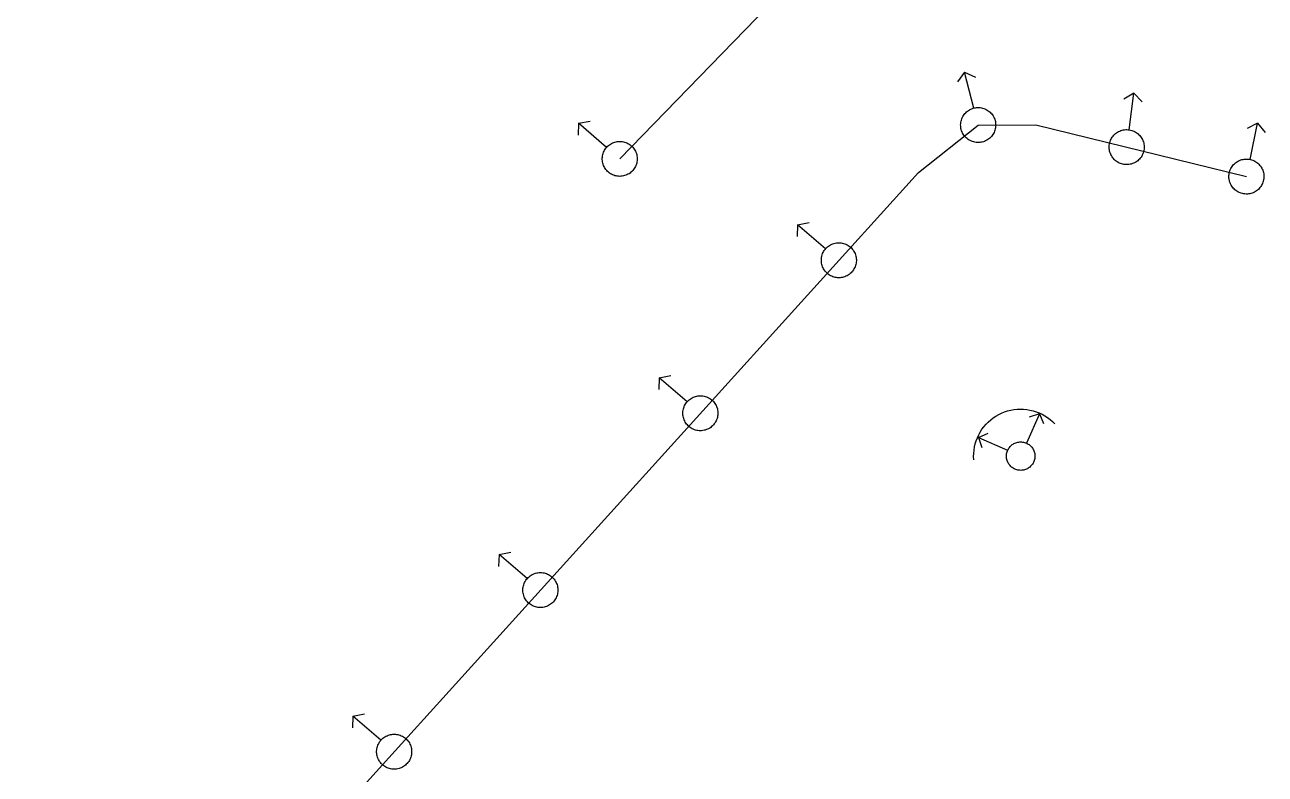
# Model space of a CAD drawing. Header units: inches. Extents: x 21905 to 29562, y 37649 to 43473.
# Drawn here: x 25549.5 to 25770.3, y 42447.9 to 42581.4 of the extents above; entities that cross this region are included whole.
import ezdxf

# ---------------------------------------------------------------- set-up
doc = ezdxf.new("R2010")
doc.units = ezdxf.units.IN
doc.header["$MEASUREMENT"] = 0

msp = doc.modelspace()

# ---------------------------------------------------------------- linework, layer by layer
for points in [[(25655.42, 42557.51), (25724.32, 42628.52), (25718.97, 42677.83), (25556.76, 42902.32)], [(25716.82, 42572.92), (25715.54, 42571.24)], [(25716.82, 42572.92), (25715.54, 42571.24)], [(25716.82, 42572.92), (25715.54, 42571.24)], [(25718.46, 42566.56), (25716.82, 42572.92)], [(25716.82, 42572.92), (25718.75, 42572.07)], [(25718.46, 42566.56), (25716.82, 42572.92)], [(25716.82, 42572.92), (25718.75, 42572.07)], [(25718.46, 42566.56), (25716.82, 42572.92)], [(25716.82, 42572.92), (25718.75, 42572.07)], [(25746.95, 42569.2), (25745.14, 42568.13)], [(25746.95, 42569.2), (25745.14, 42568.13)], [(25746.95, 42569.2), (25745.14, 42568.13)], [(25746.09, 42562.69), (25746.95, 42569.2)], [(25746.09, 42562.69), (25746.95, 42569.2)], [(25746.09, 42562.69), (25746.95, 42569.2)], [(25746.95, 42569.2), (25748.42, 42567.69)], [(25746.95, 42569.2), (25748.42, 42567.69)], [(25746.95, 42569.2), (25748.42, 42567.69)], [(25716.19, 42564.22), (25716.25, 42564.43), (25716.32, 42564.64), (25716.4, 42564.84), (25716.5, 42565.04), (25716.61, 42565.22), (25716.73, 42565.4), (25716.87, 42565.57), (25717.02, 42565.73), (25717.18, 42565.88), (25717.34, 42566.02), (25717.52, 42566.14), (25717.71, 42566.25), (25717.9, 42566.35), (25718.1, 42566.44), (25718.31, 42566.51), (25718.52, 42566.57), (25718.73, 42566.61), (25718.95, 42566.64), (25719.16, 42566.65), (25719.38, 42566.65), (25719.6, 42566.63), (25719.81, 42566.6), (25720.03, 42566.55), (25720.23, 42566.49), (25720.44, 42566.41), (25720.63, 42566.32), (25720.82, 42566.21), (25721.01, 42566.09), (25721.18, 42565.96), (25721.35, 42565.82), (25721.5, 42565.67), (25721.64, 42565.51), (25721.78, 42565.33), (25721.9, 42565.15), (25722, 42564.96), (25722.09, 42564.76), (25722.17, 42564.56), (25722.24, 42564.35), (25722.29, 42564.14), (25722.32, 42563.93), (25722.34, 42563.71), (25722.35, 42563.49), (25722.34, 42563.27), (25722.31, 42563.06), (25722.27, 42562.84), (25722.21, 42562.63), (25722.14, 42562.43), (25722.06, 42562.23), (25721.96, 42562.03), (25721.85, 42561.85), (25721.73, 42561.67), (25721.59, 42561.5), (25721.44, 42561.34), (25721.28, 42561.19), (25721.11, 42561.05), (25720.94, 42560.93), (25720.75, 42560.81), (25720.56, 42560.72), (25720.36, 42560.63), (25720.15, 42560.56), (25719.94, 42560.5), (25719.73, 42560.46), (25719.51, 42560.43), (25719.3, 42560.42), (25719.08, 42560.42), (25718.86, 42560.44), (25718.65, 42560.47), (25718.43, 42560.52), (25718.23, 42560.58), (25718.02, 42560.66), (25717.83, 42560.75), (25717.63, 42560.86), (25717.45, 42560.98), (25717.28, 42561.11), (25717.11, 42561.25), (25716.96, 42561.4), (25716.81, 42561.56), (25716.68, 42561.74), (25716.56, 42561.92), (25716.46, 42562.11), (25716.37, 42562.31), (25716.29, 42562.51), (25716.22, 42562.72), (25716.17, 42562.93), (25716.14, 42563.14), (25716.12, 42563.36), (25716.11, 42563.58), (25716.12, 42563.79), (25716.15, 42564.01), (25716.19, 42564.22)], [(25716.19, 42564.22), (25716.25, 42564.43), (25716.32, 42564.64), (25716.4, 42564.84), (25716.5, 42565.04), (25716.61, 42565.22), (25716.73, 42565.4), (25716.87, 42565.57), (25717.02, 42565.73), (25717.18, 42565.88), (25717.34, 42566.02), (25717.52, 42566.14), (25717.71, 42566.25), (25717.9, 42566.35), (25718.1, 42566.44), (25718.31, 42566.51), (25718.52, 42566.57), (25718.73, 42566.61), (25718.95, 42566.64), (25719.16, 42566.65), (25719.38, 42566.65), (25719.6, 42566.63), (25719.81, 42566.6), (25720.03, 42566.55), (25720.23, 42566.49), (25720.44, 42566.41), (25720.63, 42566.32), (25720.82, 42566.21), (25721.01, 42566.09), (25721.18, 42565.96), (25721.35, 42565.82), (25721.5, 42565.67), (25721.64, 42565.51), (25721.78, 42565.33), (25721.9, 42565.15), (25722, 42564.96), (25722.09, 42564.76), (25722.17, 42564.56), (25722.24, 42564.35), (25722.29, 42564.14), (25722.32, 42563.93), (25722.34, 42563.71), (25722.35, 42563.49), (25722.34, 42563.27), (25722.31, 42563.06), (25722.27, 42562.84), (25722.21, 42562.63), (25722.14, 42562.43), (25722.06, 42562.23), (25721.96, 42562.03), (25721.85, 42561.85), (25721.73, 42561.67), (25721.59, 42561.5), (25721.44, 42561.34), (25721.28, 42561.19), (25721.11, 42561.05), (25720.94, 42560.93), (25720.75, 42560.81), (25720.56, 42560.72), (25720.36, 42560.63), (25720.15, 42560.56), (25719.94, 42560.5), (25719.73, 42560.46), (25719.51, 42560.43), (25719.3, 42560.42), (25719.08, 42560.42), (25718.86, 42560.44), (25718.65, 42560.47), (25718.43, 42560.52), (25718.23, 42560.58), (25718.02, 42560.66), (25717.83, 42560.75), (25717.63, 42560.86), (25717.45, 42560.98), (25717.28, 42561.11), (25717.11, 42561.25), (25716.96, 42561.4), (25716.81, 42561.56), (25716.68, 42561.74), (25716.56, 42561.92), (25716.46, 42562.11), (25716.37, 42562.31), (25716.29, 42562.51), (25716.22, 42562.72), (25716.17, 42562.93), (25716.14, 42563.14), (25716.12, 42563.36), (25716.11, 42563.58), (25716.12, 42563.79), (25716.15, 42564.01), (25716.19, 42564.22)], [(25716.19, 42564.22), (25716.25, 42564.43), (25716.32, 42564.64), (25716.4, 42564.84), (25716.5, 42565.04), (25716.61, 42565.22), (25716.73, 42565.4), (25716.87, 42565.57), (25717.02, 42565.73), (25717.18, 42565.88), (25717.34, 42566.02), (25717.52, 42566.14), (25717.71, 42566.25), (25717.9, 42566.35), (25718.1, 42566.44), (25718.31, 42566.51), (25718.52, 42566.57), (25718.73, 42566.61), (25718.95, 42566.64), (25719.16, 42566.65), (25719.38, 42566.65), (25719.6, 42566.63), (25719.81, 42566.6), (25720.03, 42566.55), (25720.23, 42566.49), (25720.44, 42566.41), (25720.63, 42566.32), (25720.82, 42566.21), (25721.01, 42566.09), (25721.18, 42565.96), (25721.35, 42565.82), (25721.5, 42565.67), (25721.64, 42565.51), (25721.78, 42565.33), (25721.9, 42565.15), (25722, 42564.96), (25722.09, 42564.76), (25722.17, 42564.56), (25722.24, 42564.35), (25722.29, 42564.14), (25722.32, 42563.93), (25722.34, 42563.71), (25722.35, 42563.49), (25722.34, 42563.27), (25722.31, 42563.06), (25722.27, 42562.84), (25722.21, 42562.63), (25722.14, 42562.43), (25722.06, 42562.23), (25721.96, 42562.03), (25721.85, 42561.85), (25721.73, 42561.67), (25721.59, 42561.5), (25721.44, 42561.34), (25721.28, 42561.19), (25721.11, 42561.05), (25720.94, 42560.93), (25720.75, 42560.81), (25720.56, 42560.72), (25720.36, 42560.63), (25720.15, 42560.56), (25719.94, 42560.5), (25719.73, 42560.46), (25719.51, 42560.43), (25719.3, 42560.42), (25719.08, 42560.42), (25718.86, 42560.44), (25718.65, 42560.47), (25718.43, 42560.52), (25718.23, 42560.58), (25718.02, 42560.66), (25717.83, 42560.75), (25717.63, 42560.86), (25717.45, 42560.98), (25717.28, 42561.11), (25717.11, 42561.25), (25716.96, 42561.4), (25716.81, 42561.56), (25716.68, 42561.74), (25716.56, 42561.92), (25716.46, 42562.11), (25716.37, 42562.31), (25716.29, 42562.51), (25716.22, 42562.72), (25716.17, 42562.93), (25716.14, 42563.14), (25716.12, 42563.36), (25716.11, 42563.58), (25716.12, 42563.79), (25716.15, 42564.01), (25716.19, 42564.22)], [(25435.86, 42194.82), (25434.64, 42223.39), (25530.71, 42358.47), (25708.58, 42555.11), (25719.23, 42563.53), (25729.48, 42563.57), (25766.98, 42554.36)], [(25435.86, 42194.82), (25434.64, 42223.39), (25530.71, 42358.47), (25708.58, 42555.11), (25719.23, 42563.53), (25729.48, 42563.57), (25766.98, 42554.36)], [(25435.86, 42194.82), (25434.64, 42223.39), (25530.71, 42358.47), (25708.58, 42555.11), (25719.23, 42563.53), (25729.48, 42563.57), (25766.98, 42554.36)], [(25648.09, 42563.84), (25647.99, 42561.74)], [(25648.09, 42563.84), (25650.15, 42564.25)], [(25653.06, 42559.55), (25648.09, 42563.84)], [(25743.11, 42561.38), (25743.24, 42561.55), (25743.38, 42561.72), (25743.53, 42561.87), (25743.7, 42562.01), (25743.87, 42562.15), (25744.05, 42562.26), (25744.24, 42562.37), (25744.44, 42562.46), (25744.64, 42562.54), (25744.85, 42562.61), (25745.06, 42562.66), (25745.27, 42562.69), (25745.49, 42562.71), (25745.71, 42562.72), (25745.93, 42562.7), (25746.14, 42562.68), (25746.36, 42562.64), (25746.57, 42562.58), (25746.77, 42562.51), (25746.97, 42562.43), (25747.17, 42562.33), (25747.35, 42562.22), (25747.53, 42562.09), (25747.7, 42561.96), (25747.86, 42561.81), (25748.01, 42561.65), (25748.15, 42561.48), (25748.27, 42561.31), (25748.39, 42561.12), (25748.48, 42560.93), (25748.57, 42560.73), (25748.64, 42560.52), (25748.7, 42560.31), (25748.74, 42560.1), (25748.77, 42559.88), (25748.78, 42559.66), (25748.78, 42559.45), (25748.76, 42559.23), (25748.73, 42559.01), (25748.68, 42558.8), (25748.62, 42558.59), (25748.54, 42558.39), (25748.45, 42558.19), (25748.34, 42558), (25748.22, 42557.82), (25748.09, 42557.65), (25747.95, 42557.48), (25747.8, 42557.33), (25747.63, 42557.18), (25747.46, 42557.05), (25747.28, 42556.93), (25747.09, 42556.83), (25746.89, 42556.73), (25746.69, 42556.66), (25746.48, 42556.59), (25746.27, 42556.54), (25746.06, 42556.51), (25745.84, 42556.49), (25745.62, 42556.48), (25745.4, 42556.49), (25745.19, 42556.52), (25744.97, 42556.56), (25744.76, 42556.62), (25744.56, 42556.69), (25744.36, 42556.77), (25744.16, 42556.87), (25743.98, 42556.98), (25743.8, 42557.1), (25743.63, 42557.24), (25743.47, 42557.39), (25743.32, 42557.55), (25743.18, 42557.71), (25743.06, 42557.89), (25742.94, 42558.08), (25742.84, 42558.27), (25742.76, 42558.47), (25742.69, 42558.68), (25742.63, 42558.89), (25742.59, 42559.1), (25742.56, 42559.32), (25742.55, 42559.53), (25742.55, 42559.75), (25742.57, 42559.97), (25742.6, 42560.18), (25742.65, 42560.4), (25742.71, 42560.6), (25742.79, 42560.81), (25742.88, 42561), (25742.99, 42561.19), (25743.11, 42561.38)], [(25743.11, 42561.38), (25743.24, 42561.55), (25743.38, 42561.72), (25743.53, 42561.87), (25743.7, 42562.01), (25743.87, 42562.15), (25744.05, 42562.26), (25744.24, 42562.37), (25744.44, 42562.46), (25744.64, 42562.54), (25744.85, 42562.61), (25745.06, 42562.66), (25745.27, 42562.69), (25745.49, 42562.71), (25745.71, 42562.72), (25745.93, 42562.7), (25746.14, 42562.68), (25746.36, 42562.64), (25746.57, 42562.58), (25746.77, 42562.51), (25746.97, 42562.43), (25747.17, 42562.33), (25747.35, 42562.22), (25747.53, 42562.09), (25747.7, 42561.96), (25747.86, 42561.81), (25748.01, 42561.65), (25748.15, 42561.48), (25748.27, 42561.31), (25748.39, 42561.12), (25748.48, 42560.93), (25748.57, 42560.73), (25748.64, 42560.52), (25748.7, 42560.31), (25748.74, 42560.1), (25748.77, 42559.88), (25748.78, 42559.66), (25748.78, 42559.45), (25748.76, 42559.23), (25748.73, 42559.01), (25748.68, 42558.8), (25748.62, 42558.59), (25748.54, 42558.39), (25748.45, 42558.19), (25748.34, 42558), (25748.22, 42557.82), (25748.09, 42557.65), (25747.95, 42557.48), (25747.8, 42557.33), (25747.63, 42557.18), (25747.46, 42557.05), (25747.28, 42556.93), (25747.09, 42556.83), (25746.89, 42556.73), (25746.69, 42556.66), (25746.48, 42556.59), (25746.27, 42556.54), (25746.06, 42556.51), (25745.84, 42556.49), (25745.62, 42556.48), (25745.4, 42556.49), (25745.19, 42556.52), (25744.97, 42556.56), (25744.76, 42556.62), (25744.56, 42556.69), (25744.36, 42556.77), (25744.16, 42556.87), (25743.98, 42556.98), (25743.8, 42557.1), (25743.63, 42557.24), (25743.47, 42557.39), (25743.32, 42557.55), (25743.18, 42557.71), (25743.06, 42557.89), (25742.94, 42558.08), (25742.84, 42558.27), (25742.76, 42558.47), (25742.69, 42558.68), (25742.63, 42558.89), (25742.59, 42559.1), (25742.56, 42559.32), (25742.55, 42559.53), (25742.55, 42559.75), (25742.57, 42559.97), (25742.6, 42560.18), (25742.65, 42560.4), (25742.71, 42560.6), (25742.79, 42560.81), (25742.88, 42561), (25742.99, 42561.19), (25743.11, 42561.38)], [(25743.11, 42561.38), (25743.24, 42561.55), (25743.38, 42561.72), (25743.53, 42561.87), (25743.7, 42562.01), (25743.87, 42562.15), (25744.05, 42562.26), (25744.24, 42562.37), (25744.44, 42562.46), (25744.64, 42562.54), (25744.85, 42562.61), (25745.06, 42562.66), (25745.27, 42562.69), (25745.49, 42562.71), (25745.71, 42562.72), (25745.93, 42562.7), (25746.14, 42562.68), (25746.36, 42562.64), (25746.57, 42562.58), (25746.77, 42562.51), (25746.97, 42562.43), (25747.17, 42562.33), (25747.35, 42562.22), (25747.53, 42562.09), (25747.7, 42561.96), (25747.86, 42561.81), (25748.01, 42561.65), (25748.15, 42561.48), (25748.27, 42561.31), (25748.39, 42561.12), (25748.48, 42560.93), (25748.57, 42560.73), (25748.64, 42560.52), (25748.7, 42560.31), (25748.74, 42560.1), (25748.77, 42559.88), (25748.78, 42559.66), (25748.78, 42559.45), (25748.76, 42559.23), (25748.73, 42559.01), (25748.68, 42558.8), (25748.62, 42558.59), (25748.54, 42558.39), (25748.45, 42558.19), (25748.34, 42558), (25748.22, 42557.82), (25748.09, 42557.65), (25747.95, 42557.48), (25747.8, 42557.33), (25747.63, 42557.18), (25747.46, 42557.05), (25747.28, 42556.93), (25747.09, 42556.83), (25746.89, 42556.73), (25746.69, 42556.66), (25746.48, 42556.59), (25746.27, 42556.54), (25746.06, 42556.51), (25745.84, 42556.49), (25745.62, 42556.48), (25745.4, 42556.49), (25745.19, 42556.52), (25744.97, 42556.56), (25744.76, 42556.62), (25744.56, 42556.69), (25744.36, 42556.77), (25744.16, 42556.87), (25743.98, 42556.98), (25743.8, 42557.1), (25743.63, 42557.24), (25743.47, 42557.39), (25743.32, 42557.55), (25743.18, 42557.71), (25743.06, 42557.89), (25742.94, 42558.08), (25742.84, 42558.27), (25742.76, 42558.47), (25742.69, 42558.68), (25742.63, 42558.89), (25742.59, 42559.1), (25742.56, 42559.32), (25742.55, 42559.53), (25742.55, 42559.75), (25742.57, 42559.97), (25742.6, 42560.18), (25742.65, 42560.4), (25742.71, 42560.6), (25742.79, 42560.81), (25742.88, 42561), (25742.99, 42561.19), (25743.11, 42561.38)], [(25768.97, 42563.84), (25767.09, 42562.91)], [(25768.97, 42563.84), (25767.09, 42562.91)], [(25768.97, 42563.84), (25767.09, 42562.91)], [(25767.63, 42557.41), (25768.97, 42563.84)], [(25767.63, 42557.41), (25768.97, 42563.84)], [(25767.63, 42557.41), (25768.97, 42563.84)], [(25768.97, 42563.84), (25770.33, 42562.23)], [(25768.97, 42563.84), (25770.33, 42562.23)], [(25768.97, 42563.84), (25770.33, 42562.23)], [(25652.53, 42556.34), (25652.45, 42556.55), (25652.39, 42556.76), (25652.35, 42556.97), (25652.32, 42557.18), (25652.3, 42557.4), (25652.3, 42557.62), (25652.32, 42557.84), (25652.35, 42558.05), (25652.39, 42558.26), (25652.45, 42558.47), (25652.53, 42558.68), (25652.62, 42558.88), (25652.72, 42559.07), (25652.83, 42559.25), (25652.96, 42559.43), (25653.1, 42559.6), (25653.25, 42559.75), (25653.41, 42559.9), (25653.58, 42560.03), (25653.76, 42560.15), (25653.95, 42560.26), (25654.15, 42560.36), (25654.35, 42560.44), (25654.56, 42560.51), (25654.77, 42560.56), (25654.98, 42560.6), (25655.2, 42560.62), (25655.42, 42560.63), (25655.63, 42560.62), (25655.85, 42560.6), (25656.06, 42560.56), (25656.27, 42560.51), (25656.48, 42560.44), (25656.68, 42560.36), (25656.88, 42560.26), (25657.07, 42560.15), (25657.25, 42560.03), (25657.42, 42559.9), (25657.58, 42559.75), (25657.73, 42559.6), (25657.87, 42559.43), (25658, 42559.25), (25658.12, 42559.07), (25658.22, 42558.88), (25658.31, 42558.68), (25658.38, 42558.48), (25658.44, 42558.27), (25658.49, 42558.05), (25658.52, 42557.84), (25658.53, 42557.62), (25658.53, 42557.4), (25658.52, 42557.19), (25658.49, 42556.97), (25658.44, 42556.76), (25658.38, 42556.55), (25658.31, 42556.34), (25658.22, 42556.15), (25658.12, 42555.95), (25658, 42555.77), (25657.87, 42555.59), (25657.73, 42555.43), (25657.58, 42555.27), (25657.42, 42555.12), (25657.25, 42554.99), (25657.07, 42554.87), (25656.88, 42554.76), (25656.69, 42554.66), (25656.48, 42554.58), (25656.28, 42554.52), (25656.07, 42554.46), (25655.85, 42554.42), (25655.64, 42554.4), (25655.42, 42554.39), (25655.2, 42554.4), (25654.98, 42554.42), (25654.77, 42554.46), (25654.56, 42554.51), (25654.35, 42554.58), (25654.15, 42554.66), (25653.96, 42554.76), (25653.77, 42554.87), (25653.59, 42554.99), (25653.41, 42555.12), (25653.25, 42555.27), (25653.1, 42555.42), (25652.96, 42555.59), (25652.83, 42555.77), (25652.72, 42555.95), (25652.62, 42556.14), (25652.53, 42556.34)], [(25764.56, 42556.33), (25764.7, 42556.49), (25764.86, 42556.64), (25765.02, 42556.79), (25765.2, 42556.92), (25765.38, 42557.04), (25765.57, 42557.14), (25765.77, 42557.23), (25765.97, 42557.31), (25766.18, 42557.37), (25766.39, 42557.42), (25766.6, 42557.46), (25766.82, 42557.48), (25767.04, 42557.48), (25767.26, 42557.47), (25767.47, 42557.44), (25767.69, 42557.4), (25767.9, 42557.34), (25768.1, 42557.27), (25768.3, 42557.19), (25768.5, 42557.09), (25768.68, 42556.98), (25768.86, 42556.85), (25769.03, 42556.72), (25769.19, 42556.57), (25769.34, 42556.41), (25769.47, 42556.24), (25769.6, 42556.06), (25769.71, 42555.87), (25769.81, 42555.68), (25769.89, 42555.48), (25769.96, 42555.27), (25770.02, 42555.06), (25770.06, 42554.85), (25770.09, 42554.63), (25770.1, 42554.42), (25770.1, 42554.2), (25770.08, 42553.98), (25770.04, 42553.77), (25769.99, 42553.56), (25769.93, 42553.35), (25769.85, 42553.15), (25769.76, 42552.95), (25769.65, 42552.76), (25769.54, 42552.58), (25769.4, 42552.4), (25769.26, 42552.24), (25769.11, 42552.08), (25768.94, 42551.94), (25768.77, 42551.81), (25768.59, 42551.69), (25768.4, 42551.59), (25768.2, 42551.49), (25768, 42551.42), (25767.79, 42551.35), (25767.58, 42551.3), (25767.36, 42551.27), (25767.15, 42551.25), (25766.93, 42551.25), (25766.71, 42551.26), (25766.49, 42551.29), (25766.28, 42551.33), (25766.07, 42551.38), (25765.87, 42551.45), (25765.67, 42551.54), (25765.47, 42551.64), (25765.29, 42551.75), (25765.11, 42551.88), (25764.94, 42552.01), (25764.78, 42552.16), (25764.63, 42552.32), (25764.49, 42552.49), (25764.37, 42552.67), (25764.26, 42552.85), (25764.16, 42553.05), (25764.07, 42553.25), (25764, 42553.45), (25763.95, 42553.66), (25763.91, 42553.88), (25763.88, 42554.09), (25763.87, 42554.31), (25763.87, 42554.53), (25763.89, 42554.74), (25763.92, 42554.96), (25763.97, 42555.17), (25764.04, 42555.38), (25764.12, 42555.58), (25764.21, 42555.78), (25764.31, 42555.97), (25764.43, 42556.15), (25764.56, 42556.33)], [(25764.56, 42556.33), (25764.7, 42556.49), (25764.86, 42556.64), (25765.02, 42556.79), (25765.2, 42556.92), (25765.38, 42557.04), (25765.57, 42557.14), (25765.77, 42557.23), (25765.97, 42557.31), (25766.18, 42557.37), (25766.39, 42557.42), (25766.6, 42557.46), (25766.82, 42557.48), (25767.04, 42557.48), (25767.26, 42557.47), (25767.47, 42557.44), (25767.69, 42557.4), (25767.9, 42557.34), (25768.1, 42557.27), (25768.3, 42557.19), (25768.5, 42557.09), (25768.68, 42556.98), (25768.86, 42556.85), (25769.03, 42556.72), (25769.19, 42556.57), (25769.34, 42556.41), (25769.47, 42556.24), (25769.6, 42556.06), (25769.71, 42555.87), (25769.81, 42555.68), (25769.89, 42555.48), (25769.96, 42555.27), (25770.02, 42555.06), (25770.06, 42554.85), (25770.09, 42554.63), (25770.1, 42554.42), (25770.1, 42554.2), (25770.08, 42553.98), (25770.04, 42553.77), (25769.99, 42553.56), (25769.93, 42553.35), (25769.85, 42553.15), (25769.76, 42552.95), (25769.65, 42552.76), (25769.54, 42552.58), (25769.4, 42552.4), (25769.26, 42552.24), (25769.11, 42552.08), (25768.94, 42551.94), (25768.77, 42551.81), (25768.59, 42551.69), (25768.4, 42551.59), (25768.2, 42551.49), (25768, 42551.42), (25767.79, 42551.35), (25767.58, 42551.3), (25767.36, 42551.27), (25767.15, 42551.25), (25766.93, 42551.25), (25766.71, 42551.26), (25766.49, 42551.29), (25766.28, 42551.33), (25766.07, 42551.38), (25765.87, 42551.45), (25765.67, 42551.54), (25765.47, 42551.64), (25765.29, 42551.75), (25765.11, 42551.88), (25764.94, 42552.01), (25764.78, 42552.16), (25764.63, 42552.32), (25764.49, 42552.49), (25764.37, 42552.67), (25764.26, 42552.85), (25764.16, 42553.05), (25764.07, 42553.25), (25764, 42553.45), (25763.95, 42553.66), (25763.91, 42553.88), (25763.88, 42554.09), (25763.87, 42554.31), (25763.87, 42554.53), (25763.89, 42554.74), (25763.92, 42554.96), (25763.97, 42555.17), (25764.04, 42555.38), (25764.12, 42555.58), (25764.21, 42555.78), (25764.31, 42555.97), (25764.43, 42556.15), (25764.56, 42556.33)], [(25764.56, 42556.33), (25764.7, 42556.49), (25764.86, 42556.64), (25765.02, 42556.79), (25765.2, 42556.92), (25765.38, 42557.04), (25765.57, 42557.14), (25765.77, 42557.23), (25765.97, 42557.31), (25766.18, 42557.37), (25766.39, 42557.42), (25766.6, 42557.46), (25766.82, 42557.48), (25767.04, 42557.48), (25767.26, 42557.47), (25767.47, 42557.44), (25767.69, 42557.4), (25767.9, 42557.34), (25768.1, 42557.27), (25768.3, 42557.19), (25768.5, 42557.09), (25768.68, 42556.98), (25768.86, 42556.85), (25769.03, 42556.72), (25769.19, 42556.57), (25769.34, 42556.41), (25769.47, 42556.24), (25769.6, 42556.06), (25769.71, 42555.87), (25769.81, 42555.68), (25769.89, 42555.48), (25769.96, 42555.27), (25770.02, 42555.06), (25770.06, 42554.85), (25770.09, 42554.63), (25770.1, 42554.42), (25770.1, 42554.2), (25770.08, 42553.98), (25770.04, 42553.77), (25769.99, 42553.56), (25769.93, 42553.35), (25769.85, 42553.15), (25769.76, 42552.95), (25769.65, 42552.76), (25769.54, 42552.58), (25769.4, 42552.4), (25769.26, 42552.24), (25769.11, 42552.08), (25768.94, 42551.94), (25768.77, 42551.81), (25768.59, 42551.69), (25768.4, 42551.59), (25768.2, 42551.49), (25768, 42551.42), (25767.79, 42551.35), (25767.58, 42551.3), (25767.36, 42551.27), (25767.15, 42551.25), (25766.93, 42551.25), (25766.71, 42551.26), (25766.49, 42551.29), (25766.28, 42551.33), (25766.07, 42551.38), (25765.87, 42551.45), (25765.67, 42551.54), (25765.47, 42551.64), (25765.29, 42551.75), (25765.11, 42551.88), (25764.94, 42552.01), (25764.78, 42552.16), (25764.63, 42552.32), (25764.49, 42552.49), (25764.37, 42552.67), (25764.26, 42552.85), (25764.16, 42553.05), (25764.07, 42553.25), (25764, 42553.45), (25763.95, 42553.66), (25763.91, 42553.88), (25763.88, 42554.09), (25763.87, 42554.31), (25763.87, 42554.53), (25763.89, 42554.74), (25763.92, 42554.96), (25763.97, 42555.17), (25764.04, 42555.38), (25764.12, 42555.58), (25764.21, 42555.78), (25764.31, 42555.97), (25764.43, 42556.15), (25764.56, 42556.33)], [(25687.09, 42545.79), (25687, 42543.68)], [(25687.09, 42545.79), (25687, 42543.68)], [(25687.09, 42545.79), (25687, 42543.68)], [(25687.09, 42545.79), (25689.16, 42546.2)], [(25687.09, 42545.79), (25689.16, 42546.2)], [(25687.09, 42545.79), (25689.16, 42546.2)], [(25692.07, 42541.5), (25687.09, 42545.79)], [(25692.07, 42541.5), (25687.09, 42545.79)], [(25692.07, 42541.5), (25687.09, 42545.79)], [(25691.53, 42538.29), (25691.46, 42538.5), (25691.4, 42538.7), (25691.35, 42538.92), (25691.32, 42539.13), (25691.31, 42539.35), (25691.31, 42539.57), (25691.32, 42539.78), (25691.35, 42540), (25691.4, 42540.21), (25691.46, 42540.42), (25691.53, 42540.63), (25691.62, 42540.82), (25691.72, 42541.02), (25691.84, 42541.2), (25691.97, 42541.38), (25692.11, 42541.54), (25692.26, 42541.7), (25692.42, 42541.85), (25692.59, 42541.98), (25692.77, 42542.1), (25692.96, 42542.21), (25693.15, 42542.31), (25693.36, 42542.39), (25693.56, 42542.45), (25693.77, 42542.51), (25693.99, 42542.55), (25694.2, 42542.57), (25694.42, 42542.58), (25694.64, 42542.57), (25694.86, 42542.55), (25695.07, 42542.51), (25695.28, 42542.46), (25695.49, 42542.39), (25695.69, 42542.31), (25695.88, 42542.21), (25696.07, 42542.1), (25696.25, 42541.98), (25696.42, 42541.85), (25696.59, 42541.7), (25696.74, 42541.55), (25696.88, 42541.38), (25697.01, 42541.2), (25697.12, 42541.02), (25697.22, 42540.83), (25697.31, 42540.63), (25697.39, 42540.42), (25697.45, 42540.21), (25697.49, 42540), (25697.52, 42539.79), (25697.54, 42539.57), (25697.54, 42539.35), (25697.52, 42539.13), (25697.49, 42538.92), (25697.45, 42538.71), (25697.39, 42538.5), (25697.31, 42538.29), (25697.22, 42538.09), (25697.12, 42537.9), (25697.01, 42537.72), (25696.88, 42537.54), (25696.74, 42537.38), (25696.59, 42537.22), (25696.43, 42537.07), (25696.26, 42536.94), (25696.08, 42536.82), (25695.89, 42536.71), (25695.69, 42536.61), (25695.49, 42536.53), (25695.28, 42536.46), (25695.07, 42536.41), (25694.86, 42536.37), (25694.64, 42536.35), (25694.42, 42536.34), (25694.21, 42536.35), (25693.99, 42536.37), (25693.78, 42536.41), (25693.57, 42536.46), (25693.36, 42536.53), (25693.16, 42536.61), (25692.96, 42536.71), (25692.77, 42536.82), (25692.59, 42536.94), (25692.42, 42537.07), (25692.26, 42537.22), (25692.11, 42537.37), (25691.97, 42537.54), (25691.84, 42537.72), (25691.72, 42537.9), (25691.62, 42538.09), (25691.53, 42538.29)], [(25691.53, 42538.29), (25691.46, 42538.5), (25691.4, 42538.7), (25691.35, 42538.92), (25691.32, 42539.13), (25691.31, 42539.35), (25691.31, 42539.57), (25691.32, 42539.78), (25691.35, 42540), (25691.4, 42540.21), (25691.46, 42540.42), (25691.53, 42540.63), (25691.62, 42540.82), (25691.72, 42541.02), (25691.84, 42541.2), (25691.97, 42541.38), (25692.11, 42541.54), (25692.26, 42541.7), (25692.42, 42541.85), (25692.59, 42541.98), (25692.77, 42542.1), (25692.96, 42542.21), (25693.15, 42542.31), (25693.36, 42542.39), (25693.56, 42542.45), (25693.77, 42542.51), (25693.99, 42542.55), (25694.2, 42542.57), (25694.42, 42542.58), (25694.64, 42542.57), (25694.86, 42542.55), (25695.07, 42542.51), (25695.28, 42542.46), (25695.49, 42542.39), (25695.69, 42542.31), (25695.88, 42542.21), (25696.07, 42542.1), (25696.25, 42541.98), (25696.42, 42541.85), (25696.59, 42541.7), (25696.74, 42541.55), (25696.88, 42541.38), (25697.01, 42541.2), (25697.12, 42541.02), (25697.22, 42540.83), (25697.31, 42540.63), (25697.39, 42540.42), (25697.45, 42540.21), (25697.49, 42540), (25697.52, 42539.79), (25697.54, 42539.57), (25697.54, 42539.35), (25697.52, 42539.13), (25697.49, 42538.92), (25697.45, 42538.71), (25697.39, 42538.5), (25697.31, 42538.29), (25697.22, 42538.09), (25697.12, 42537.9), (25697.01, 42537.72), (25696.88, 42537.54), (25696.74, 42537.38), (25696.59, 42537.22), (25696.43, 42537.07), (25696.26, 42536.94), (25696.08, 42536.82), (25695.89, 42536.71), (25695.69, 42536.61), (25695.49, 42536.53), (25695.28, 42536.46), (25695.07, 42536.41), (25694.86, 42536.37), (25694.64, 42536.35), (25694.42, 42536.34), (25694.21, 42536.35), (25693.99, 42536.37), (25693.78, 42536.41), (25693.57, 42536.46), (25693.36, 42536.53), (25693.16, 42536.61), (25692.96, 42536.71), (25692.77, 42536.82), (25692.59, 42536.94), (25692.42, 42537.07), (25692.26, 42537.22), (25692.11, 42537.37), (25691.97, 42537.54), (25691.84, 42537.72), (25691.72, 42537.9), (25691.62, 42538.09), (25691.53, 42538.29)], [(25691.53, 42538.29), (25691.46, 42538.5), (25691.4, 42538.7), (25691.35, 42538.92), (25691.32, 42539.13), (25691.31, 42539.35), (25691.31, 42539.57), (25691.32, 42539.78), (25691.35, 42540), (25691.4, 42540.21), (25691.46, 42540.42), (25691.53, 42540.63), (25691.62, 42540.82), (25691.72, 42541.02), (25691.84, 42541.2), (25691.97, 42541.38), (25692.11, 42541.54), (25692.26, 42541.7), (25692.42, 42541.85), (25692.59, 42541.98), (25692.77, 42542.1), (25692.96, 42542.21), (25693.15, 42542.31), (25693.36, 42542.39), (25693.56, 42542.45), (25693.77, 42542.51), (25693.99, 42542.55), (25694.2, 42542.57), (25694.42, 42542.58), (25694.64, 42542.57), (25694.86, 42542.55), (25695.07, 42542.51), (25695.28, 42542.46), (25695.49, 42542.39), (25695.69, 42542.31), (25695.88, 42542.21), (25696.07, 42542.1), (25696.25, 42541.98), (25696.42, 42541.85), (25696.59, 42541.7), (25696.74, 42541.55), (25696.88, 42541.38), (25697.01, 42541.2), (25697.12, 42541.02), (25697.22, 42540.83), (25697.31, 42540.63), (25697.39, 42540.42), (25697.45, 42540.21), (25697.49, 42540), (25697.52, 42539.79), (25697.54, 42539.57), (25697.54, 42539.35), (25697.52, 42539.13), (25697.49, 42538.92), (25697.45, 42538.71), (25697.39, 42538.5), (25697.31, 42538.29), (25697.22, 42538.09), (25697.12, 42537.9), (25697.01, 42537.72), (25696.88, 42537.54), (25696.74, 42537.38), (25696.59, 42537.22), (25696.43, 42537.07), (25696.26, 42536.94), (25696.08, 42536.82), (25695.89, 42536.71), (25695.69, 42536.61), (25695.49, 42536.53), (25695.28, 42536.46), (25695.07, 42536.41), (25694.86, 42536.37), (25694.64, 42536.35), (25694.42, 42536.34), (25694.21, 42536.35), (25693.99, 42536.37), (25693.78, 42536.41), (25693.57, 42536.46), (25693.36, 42536.53), (25693.16, 42536.61), (25692.96, 42536.71), (25692.77, 42536.82), (25692.59, 42536.94), (25692.42, 42537.07), (25692.26, 42537.22), (25692.11, 42537.37), (25691.97, 42537.54), (25691.84, 42537.72), (25691.72, 42537.9), (25691.62, 42538.09), (25691.53, 42538.29)], [(25662.44, 42518.54), (25662.35, 42516.44)], [(25662.44, 42518.54), (25662.35, 42516.44)], [(25662.44, 42518.54), (25662.35, 42516.44)], [(25662.44, 42518.54), (25664.51, 42518.95)], [(25662.44, 42518.54), (25664.51, 42518.95)], [(25662.44, 42518.54), (25664.51, 42518.95)], [(25667.42, 42514.26), (25662.44, 42518.54)], [(25667.42, 42514.26), (25662.44, 42518.54)], [(25667.42, 42514.26), (25662.44, 42518.54)], [(25666.89, 42511.04), (25666.81, 42511.25), (25666.75, 42511.46), (25666.71, 42511.67), (25666.68, 42511.89), (25666.66, 42512.1), (25666.66, 42512.32), (25666.68, 42512.54), (25666.71, 42512.75), (25666.75, 42512.97), (25666.81, 42513.18), (25666.89, 42513.38), (25666.97, 42513.58), (25667.08, 42513.77), (25667.19, 42513.96), (25667.32, 42514.13), (25667.46, 42514.3), (25667.61, 42514.45), (25667.77, 42514.6), (25667.94, 42514.73), (25668.12, 42514.86), (25668.31, 42514.96), (25668.51, 42515.06), (25668.71, 42515.14), (25668.92, 42515.21), (25669.13, 42515.26), (25669.34, 42515.3), (25669.56, 42515.32), (25669.78, 42515.33), (25669.99, 42515.32), (25670.21, 42515.3), (25670.42, 42515.26), (25670.63, 42515.21), (25670.84, 42515.14), (25671.04, 42515.06), (25671.24, 42514.97), (25671.43, 42514.86), (25671.61, 42514.74), (25671.78, 42514.6), (25671.94, 42514.46), (25672.09, 42514.3), (25672.23, 42514.13), (25672.36, 42513.96), (25672.47, 42513.77), (25672.58, 42513.58), (25672.67, 42513.38), (25672.74, 42513.18), (25672.8, 42512.97), (25672.85, 42512.76), (25672.88, 42512.54), (25672.89, 42512.32), (25672.89, 42512.11), (25672.88, 42511.89), (25672.85, 42511.67), (25672.8, 42511.46), (25672.74, 42511.25), (25672.67, 42511.05), (25672.58, 42510.85), (25672.48, 42510.66), (25672.36, 42510.47), (25672.23, 42510.3), (25672.09, 42510.13), (25671.94, 42509.97), (25671.78, 42509.83), (25671.61, 42509.69), (25671.43, 42509.57), (25671.24, 42509.46), (25671.05, 42509.37), (25670.84, 42509.29), (25670.64, 42509.22), (25670.43, 42509.17), (25670.21, 42509.13), (25670, 42509.1), (25669.78, 42509.1), (25669.56, 42509.1), (25669.34, 42509.13), (25669.13, 42509.16), (25668.92, 42509.22), (25668.71, 42509.28), (25668.51, 42509.37), (25668.31, 42509.46), (25668.13, 42509.57), (25667.95, 42509.69), (25667.77, 42509.83), (25667.61, 42509.97), (25667.46, 42510.13), (25667.32, 42510.29), (25667.19, 42510.47), (25667.08, 42510.65), (25666.98, 42510.85), (25666.89, 42511.04)], [(25666.89, 42511.04), (25666.81, 42511.25), (25666.75, 42511.46), (25666.71, 42511.67), (25666.68, 42511.89), (25666.66, 42512.1), (25666.66, 42512.32), (25666.68, 42512.54), (25666.71, 42512.75), (25666.75, 42512.97), (25666.81, 42513.18), (25666.89, 42513.38), (25666.97, 42513.58), (25667.08, 42513.77), (25667.19, 42513.96), (25667.32, 42514.13), (25667.46, 42514.3), (25667.61, 42514.45), (25667.77, 42514.6), (25667.94, 42514.73), (25668.12, 42514.86), (25668.31, 42514.96), (25668.51, 42515.06), (25668.71, 42515.14), (25668.92, 42515.21), (25669.13, 42515.26), (25669.34, 42515.3), (25669.56, 42515.32), (25669.78, 42515.33), (25669.99, 42515.32), (25670.21, 42515.3), (25670.42, 42515.26), (25670.63, 42515.21), (25670.84, 42515.14), (25671.04, 42515.06), (25671.24, 42514.97), (25671.43, 42514.86), (25671.61, 42514.74), (25671.78, 42514.6), (25671.94, 42514.46), (25672.09, 42514.3), (25672.23, 42514.13), (25672.36, 42513.96), (25672.47, 42513.77), (25672.58, 42513.58), (25672.67, 42513.38), (25672.74, 42513.18), (25672.8, 42512.97), (25672.85, 42512.76), (25672.88, 42512.54), (25672.89, 42512.32), (25672.89, 42512.11), (25672.88, 42511.89), (25672.85, 42511.67), (25672.8, 42511.46), (25672.74, 42511.25), (25672.67, 42511.05), (25672.58, 42510.85), (25672.48, 42510.66), (25672.36, 42510.47), (25672.23, 42510.3), (25672.09, 42510.13), (25671.94, 42509.97), (25671.78, 42509.83), (25671.61, 42509.69), (25671.43, 42509.57), (25671.24, 42509.46), (25671.05, 42509.37), (25670.84, 42509.29), (25670.64, 42509.22), (25670.43, 42509.17), (25670.21, 42509.13), (25670, 42509.1), (25669.78, 42509.1), (25669.56, 42509.1), (25669.34, 42509.13), (25669.13, 42509.16), (25668.92, 42509.22), (25668.71, 42509.28), (25668.51, 42509.37), (25668.31, 42509.46), (25668.13, 42509.57), (25667.95, 42509.69), (25667.77, 42509.83), (25667.61, 42509.97), (25667.46, 42510.13), (25667.32, 42510.29), (25667.19, 42510.47), (25667.08, 42510.65), (25666.98, 42510.85), (25666.89, 42511.04)], [(25666.89, 42511.04), (25666.81, 42511.25), (25666.75, 42511.46), (25666.71, 42511.67), (25666.68, 42511.89), (25666.66, 42512.1), (25666.66, 42512.32), (25666.68, 42512.54), (25666.71, 42512.75), (25666.75, 42512.97), (25666.81, 42513.18), (25666.89, 42513.38), (25666.97, 42513.58), (25667.08, 42513.77), (25667.19, 42513.96), (25667.32, 42514.13), (25667.46, 42514.3), (25667.61, 42514.45), (25667.77, 42514.6), (25667.94, 42514.73), (25668.12, 42514.86), (25668.31, 42514.96), (25668.51, 42515.06), (25668.71, 42515.14), (25668.92, 42515.21), (25669.13, 42515.26), (25669.34, 42515.3), (25669.56, 42515.32), (25669.78, 42515.33), (25669.99, 42515.32), (25670.21, 42515.3), (25670.42, 42515.26), (25670.63, 42515.21), (25670.84, 42515.14), (25671.04, 42515.06), (25671.24, 42514.97), (25671.43, 42514.86), (25671.61, 42514.74), (25671.78, 42514.6), (25671.94, 42514.46), (25672.09, 42514.3), (25672.23, 42514.13), (25672.36, 42513.96), (25672.47, 42513.77), (25672.58, 42513.58), (25672.67, 42513.38), (25672.74, 42513.18), (25672.8, 42512.97), (25672.85, 42512.76), (25672.88, 42512.54), (25672.89, 42512.32), (25672.89, 42512.11), (25672.88, 42511.89), (25672.85, 42511.67), (25672.8, 42511.46), (25672.74, 42511.25), (25672.67, 42511.05), (25672.58, 42510.85), (25672.48, 42510.66), (25672.36, 42510.47), (25672.23, 42510.3), (25672.09, 42510.13), (25671.94, 42509.97), (25671.78, 42509.83), (25671.61, 42509.69), (25671.43, 42509.57), (25671.24, 42509.46), (25671.05, 42509.37), (25670.84, 42509.29), (25670.64, 42509.22), (25670.43, 42509.17), (25670.21, 42509.13), (25670, 42509.1), (25669.78, 42509.1), (25669.56, 42509.1), (25669.34, 42509.13), (25669.13, 42509.16), (25668.92, 42509.22), (25668.71, 42509.28), (25668.51, 42509.37), (25668.31, 42509.46), (25668.13, 42509.57), (25667.95, 42509.69), (25667.77, 42509.83), (25667.61, 42509.97), (25667.46, 42510.13), (25667.32, 42510.29), (25667.19, 42510.47), (25667.08, 42510.65), (25666.98, 42510.85), (25666.89, 42511.04)], [(25718.45, 42503.92), (25718.42, 42504.5), (25718.44, 42505.07), (25718.49, 42505.64), (25718.58, 42506.21), (25718.71, 42506.76), (25718.88, 42507.31), (25719.09, 42507.85), (25719.33, 42508.37), (25719.6, 42508.87), (25719.91, 42509.35), (25720.26, 42509.81), (25720.63, 42510.24), (25721.03, 42510.65), (25721.46, 42511.03), (25721.91, 42511.38), (25722.39, 42511.7), (25722.89, 42511.99), (25723.4, 42512.24), (25723.94, 42512.45), (25724.48, 42512.63), (25725.04, 42512.77), (25725.6, 42512.87), (25726.17, 42512.93), (25726.74, 42512.95), (25727.32, 42512.94), (25727.89, 42512.88), (25728.45, 42512.79), (25729.01, 42512.66), (25729.56, 42512.49), (25730.09, 42512.28), (25730.61, 42512.04), (25731.11, 42511.76), (25731.59, 42511.45), (25732.05, 42511.1), (25732.48, 42510.73), (25732.89, 42510.32)], [(25730.14, 42512.12), (25727.82, 42506.9)], [(25730.14, 42512.12), (25728.33, 42511.5)], [(25730.14, 42512.12), (25730.89, 42510.37)], [(25719.26, 42507.92), (25721.01, 42508.67)], [(25719.26, 42507.92), (25724.48, 42505.61)], [(25719.26, 42507.92), (25719.88, 42506.12)], [(25725.77, 42502.26), (25725.61, 42502.34), (25725.46, 42502.43), (25725.31, 42502.53), (25725.17, 42502.63), (25725.04, 42502.75), (25724.92, 42502.88), (25724.8, 42503.01), (25724.7, 42503.16), (25724.6, 42503.31), (25724.52, 42503.46), (25724.45, 42503.63), (25724.39, 42503.79), (25724.34, 42503.96), (25724.3, 42504.13), (25724.28, 42504.31), (25724.26, 42504.49), (25724.26, 42504.66), (25724.28, 42504.84), (25724.3, 42505.02), (25724.34, 42505.19), (25724.38, 42505.36), (25724.44, 42505.52), (25724.52, 42505.69), (25724.6, 42505.84), (25724.69, 42505.99), (25724.8, 42506.14), (25724.91, 42506.27), (25725.03, 42506.4), (25725.16, 42506.52), (25725.3, 42506.63), (25725.45, 42506.73), (25725.6, 42506.82), (25725.76, 42506.89), (25725.93, 42506.96), (25726.09, 42507.02), (25726.27, 42507.06), (25726.44, 42507.09), (25726.62, 42507.11), (25726.79, 42507.12), (25726.97, 42507.11), (25727.15, 42507.09), (25727.32, 42507.06), (25727.49, 42507.02), (25727.66, 42506.96), (25727.82, 42506.9), (25727.98, 42506.82), (25728.14, 42506.73), (25728.28, 42506.63), (25728.42, 42506.53), (25728.56, 42506.41), (25728.68, 42506.28), (25728.79, 42506.15), (25728.9, 42506), (25728.99, 42505.85), (25729.07, 42505.7), (25729.15, 42505.53), (25729.21, 42505.37), (25729.26, 42505.2), (25729.29, 42505.03), (25729.32, 42504.85), (25729.33, 42504.67), (25729.33, 42504.5), (25729.32, 42504.32), (25729.3, 42504.14), (25729.26, 42503.97), (25729.21, 42503.8), (25729.15, 42503.64), (25729.08, 42503.47), (25729, 42503.32), (25728.9, 42503.17), (25728.8, 42503.02), (25728.69, 42502.89), (25728.56, 42502.76), (25728.43, 42502.64), (25728.29, 42502.53), (25728.15, 42502.43), (25727.99, 42502.34), (25727.83, 42502.27), (25727.67, 42502.2), (25727.5, 42502.14), (25727.33, 42502.1), (25727.16, 42502.07), (25726.98, 42502.05), (25726.8, 42502.04), (25726.63, 42502.05), (25726.45, 42502.07), (25726.28, 42502.1), (25726.1, 42502.14), (25725.94, 42502.2), (25725.77, 42502.26)], [(25633.96, 42487.05), (25636.03, 42487.46)], [(25633.96, 42487.05), (25636.03, 42487.46)], [(25633.96, 42487.05), (25636.03, 42487.46)], [(25633.96, 42487.05), (25633.86, 42484.95)], [(25633.96, 42487.05), (25633.86, 42484.95)], [(25633.96, 42487.05), (25633.86, 42484.95)], [(25638.94, 42482.76), (25633.96, 42487.05)], [(25638.94, 42482.76), (25633.96, 42487.05)], [(25638.94, 42482.76), (25633.96, 42487.05)], [(25638.4, 42479.55), (25638.33, 42479.76), (25638.27, 42479.97), (25638.22, 42480.18), (25638.19, 42480.39), (25638.18, 42480.61), (25638.18, 42480.83), (25638.19, 42481.05), (25638.22, 42481.26), (25638.27, 42481.47), (25638.33, 42481.68), (25638.4, 42481.89), (25638.49, 42482.09), (25638.59, 42482.28), (25638.71, 42482.46), (25638.83, 42482.64), (25638.97, 42482.81), (25639.12, 42482.96), (25639.29, 42483.11), (25639.46, 42483.24), (25639.64, 42483.36), (25639.83, 42483.47), (25640.02, 42483.57), (25640.22, 42483.65), (25640.43, 42483.72), (25640.64, 42483.77), (25640.85, 42483.81), (25641.07, 42483.83), (25641.29, 42483.84), (25641.51, 42483.83), (25641.72, 42483.81), (25641.94, 42483.77), (25642.15, 42483.72), (25642.35, 42483.65), (25642.56, 42483.57), (25642.75, 42483.47), (25642.94, 42483.37), (25643.12, 42483.24), (25643.29, 42483.11), (25643.45, 42482.96), (25643.61, 42482.81), (25643.74, 42482.64), (25643.87, 42482.47), (25643.99, 42482.28), (25644.09, 42482.09), (25644.18, 42481.89), (25644.25, 42481.69), (25644.31, 42481.48), (25644.36, 42481.26), (25644.39, 42481.05), (25644.4, 42480.83), (25644.4, 42480.61), (25644.39, 42480.4), (25644.36, 42480.18), (25644.31, 42479.97), (25644.25, 42479.76), (25644.18, 42479.56), (25644.09, 42479.36), (25643.99, 42479.16), (25643.87, 42478.98), (25643.75, 42478.8), (25643.61, 42478.64), (25643.46, 42478.48), (25643.29, 42478.34), (25643.12, 42478.2), (25642.94, 42478.08), (25642.75, 42477.97), (25642.56, 42477.88), (25642.36, 42477.79), (25642.15, 42477.73), (25641.94, 42477.67), (25641.72, 42477.64), (25641.51, 42477.61), (25641.29, 42477.61), (25641.07, 42477.61), (25640.86, 42477.64), (25640.64, 42477.67), (25640.43, 42477.73), (25640.23, 42477.79), (25640.02, 42477.87), (25639.83, 42477.97), (25639.64, 42478.08), (25639.46, 42478.2), (25639.29, 42478.33), (25639.13, 42478.48), (25638.97, 42478.64), (25638.83, 42478.8), (25638.71, 42478.98), (25638.59, 42479.16), (25638.49, 42479.35), (25638.4, 42479.55)], [(25638.4, 42479.55), (25638.33, 42479.76), (25638.27, 42479.97), (25638.22, 42480.18), (25638.19, 42480.39), (25638.18, 42480.61), (25638.18, 42480.83), (25638.19, 42481.05), (25638.22, 42481.26), (25638.27, 42481.47), (25638.33, 42481.68), (25638.4, 42481.89), (25638.49, 42482.09), (25638.59, 42482.28), (25638.71, 42482.46), (25638.83, 42482.64), (25638.97, 42482.81), (25639.12, 42482.96), (25639.29, 42483.11), (25639.46, 42483.24), (25639.64, 42483.36), (25639.83, 42483.47), (25640.02, 42483.57), (25640.22, 42483.65), (25640.43, 42483.72), (25640.64, 42483.77), (25640.85, 42483.81), (25641.07, 42483.83), (25641.29, 42483.84), (25641.51, 42483.83), (25641.72, 42483.81), (25641.94, 42483.77), (25642.15, 42483.72), (25642.35, 42483.65), (25642.56, 42483.57), (25642.75, 42483.47), (25642.94, 42483.37), (25643.12, 42483.24), (25643.29, 42483.11), (25643.45, 42482.96), (25643.61, 42482.81), (25643.74, 42482.64), (25643.87, 42482.47), (25643.99, 42482.28), (25644.09, 42482.09), (25644.18, 42481.89), (25644.25, 42481.69), (25644.31, 42481.48), (25644.36, 42481.26), (25644.39, 42481.05), (25644.4, 42480.83), (25644.4, 42480.61), (25644.39, 42480.4), (25644.36, 42480.18), (25644.31, 42479.97), (25644.25, 42479.76), (25644.18, 42479.56), (25644.09, 42479.36), (25643.99, 42479.16), (25643.87, 42478.98), (25643.75, 42478.8), (25643.61, 42478.64), (25643.46, 42478.48), (25643.29, 42478.34), (25643.12, 42478.2), (25642.94, 42478.08), (25642.75, 42477.97), (25642.56, 42477.88), (25642.36, 42477.79), (25642.15, 42477.73), (25641.94, 42477.67), (25641.72, 42477.64), (25641.51, 42477.61), (25641.29, 42477.61), (25641.07, 42477.61), (25640.86, 42477.64), (25640.64, 42477.67), (25640.43, 42477.73), (25640.23, 42477.79), (25640.02, 42477.87), (25639.83, 42477.97), (25639.64, 42478.08), (25639.46, 42478.2), (25639.29, 42478.33), (25639.13, 42478.48), (25638.97, 42478.64), (25638.83, 42478.8), (25638.71, 42478.98), (25638.59, 42479.16), (25638.49, 42479.35), (25638.4, 42479.55)], [(25638.4, 42479.55), (25638.33, 42479.76), (25638.27, 42479.97), (25638.22, 42480.18), (25638.19, 42480.39), (25638.18, 42480.61), (25638.18, 42480.83), (25638.19, 42481.05), (25638.22, 42481.26), (25638.27, 42481.47), (25638.33, 42481.68), (25638.4, 42481.89), (25638.49, 42482.09), (25638.59, 42482.28), (25638.71, 42482.46), (25638.83, 42482.64), (25638.97, 42482.81), (25639.12, 42482.96), (25639.29, 42483.11), (25639.46, 42483.24), (25639.64, 42483.36), (25639.83, 42483.47), (25640.02, 42483.57), (25640.22, 42483.65), (25640.43, 42483.72), (25640.64, 42483.77), (25640.85, 42483.81), (25641.07, 42483.83), (25641.29, 42483.84), (25641.51, 42483.83), (25641.72, 42483.81), (25641.94, 42483.77), (25642.15, 42483.72), (25642.35, 42483.65), (25642.56, 42483.57), (25642.75, 42483.47), (25642.94, 42483.37), (25643.12, 42483.24), (25643.29, 42483.11), (25643.45, 42482.96), (25643.61, 42482.81), (25643.74, 42482.64), (25643.87, 42482.47), (25643.99, 42482.28), (25644.09, 42482.09), (25644.18, 42481.89), (25644.25, 42481.69), (25644.31, 42481.48), (25644.36, 42481.26), (25644.39, 42481.05), (25644.4, 42480.83), (25644.4, 42480.61), (25644.39, 42480.4), (25644.36, 42480.18), (25644.31, 42479.97), (25644.25, 42479.76), (25644.18, 42479.56), (25644.09, 42479.36), (25643.99, 42479.16), (25643.87, 42478.98), (25643.75, 42478.8), (25643.61, 42478.64), (25643.46, 42478.48), (25643.29, 42478.34), (25643.12, 42478.2), (25642.94, 42478.08), (25642.75, 42477.97), (25642.56, 42477.88), (25642.36, 42477.79), (25642.15, 42477.73), (25641.94, 42477.67), (25641.72, 42477.64), (25641.51, 42477.61), (25641.29, 42477.61), (25641.07, 42477.61), (25640.86, 42477.64), (25640.64, 42477.67), (25640.43, 42477.73), (25640.23, 42477.79), (25640.02, 42477.87), (25639.83, 42477.97), (25639.64, 42478.08), (25639.46, 42478.2), (25639.29, 42478.33), (25639.13, 42478.48), (25638.97, 42478.64), (25638.83, 42478.8), (25638.71, 42478.98), (25638.59, 42479.16), (25638.49, 42479.35), (25638.4, 42479.55)], [(25607.92, 42458.27), (25609.99, 42458.68)], [(25607.92, 42458.27), (25609.99, 42458.68)], [(25607.92, 42458.27), (25609.99, 42458.68)], [(25607.92, 42458.27), (25607.83, 42456.17)], [(25607.92, 42458.27), (25607.83, 42456.17)], [(25607.92, 42458.27), (25607.83, 42456.17)], [(25612.9, 42453.98), (25607.92, 42458.27)], [(25612.9, 42453.98), (25607.92, 42458.27)], [(25612.9, 42453.98), (25607.92, 42458.27)], [(25612.37, 42450.77), (25612.29, 42450.98), (25612.23, 42451.19), (25612.19, 42451.4), (25612.16, 42451.62), (25612.14, 42451.83), (25612.14, 42452.05), (25612.16, 42452.27), (25612.19, 42452.48), (25612.23, 42452.7), (25612.29, 42452.9), (25612.37, 42453.11), (25612.46, 42453.31), (25612.56, 42453.5), (25612.67, 42453.68), (25612.8, 42453.86), (25612.94, 42454.03), (25613.09, 42454.18), (25613.25, 42454.33), (25613.42, 42454.46), (25613.6, 42454.59), (25613.79, 42454.69), (25613.99, 42454.79), (25614.19, 42454.87), (25614.4, 42454.94), (25614.61, 42454.99), (25614.82, 42455.03), (25615.04, 42455.05), (25615.26, 42455.06), (25615.47, 42455.05), (25615.69, 42455.03), (25615.9, 42454.99), (25616.11, 42454.94), (25616.32, 42454.87), (25616.52, 42454.79), (25616.72, 42454.7), (25616.91, 42454.59), (25617.09, 42454.47), (25617.26, 42454.33), (25617.42, 42454.19), (25617.57, 42454.03), (25617.71, 42453.86), (25617.84, 42453.69), (25617.96, 42453.5), (25618.06, 42453.31), (25618.15, 42453.11), (25618.22, 42452.91), (25618.28, 42452.7), (25618.33, 42452.49), (25618.36, 42452.27), (25618.37, 42452.05), (25618.37, 42451.84), (25618.36, 42451.62), (25618.33, 42451.4), (25618.28, 42451.19), (25618.22, 42450.98), (25618.15, 42450.78), (25618.06, 42450.58), (25617.96, 42450.39), (25617.84, 42450.2), (25617.71, 42450.03), (25617.57, 42449.86), (25617.42, 42449.7), (25617.26, 42449.56), (25617.09, 42449.42), (25616.91, 42449.3), (25616.72, 42449.19), (25616.53, 42449.1), (25616.32, 42449.02), (25616.12, 42448.95), (25615.91, 42448.89), (25615.69, 42448.86), (25615.48, 42448.83), (25615.26, 42448.83), (25615.04, 42448.83), (25614.82, 42448.86), (25614.61, 42448.89), (25614.4, 42448.95), (25614.19, 42449.01), (25613.99, 42449.1), (25613.79, 42449.19), (25613.61, 42449.3), (25613.43, 42449.42), (25613.25, 42449.55), (25613.09, 42449.7), (25612.94, 42449.86), (25612.8, 42450.02), (25612.67, 42450.2), (25612.56, 42450.38), (25612.46, 42450.58), (25612.37, 42450.77)], [(25612.37, 42450.77), (25612.29, 42450.98), (25612.23, 42451.19), (25612.19, 42451.4), (25612.16, 42451.62), (25612.14, 42451.83), (25612.14, 42452.05), (25612.16, 42452.27), (25612.19, 42452.48), (25612.23, 42452.7), (25612.29, 42452.9), (25612.37, 42453.11), (25612.46, 42453.31), (25612.56, 42453.5), (25612.67, 42453.68), (25612.8, 42453.86), (25612.94, 42454.03), (25613.09, 42454.18), (25613.25, 42454.33), (25613.42, 42454.46), (25613.6, 42454.59), (25613.79, 42454.69), (25613.99, 42454.79), (25614.19, 42454.87), (25614.4, 42454.94), (25614.61, 42454.99), (25614.82, 42455.03), (25615.04, 42455.05), (25615.26, 42455.06), (25615.47, 42455.05), (25615.69, 42455.03), (25615.9, 42454.99), (25616.11, 42454.94), (25616.32, 42454.87), (25616.52, 42454.79), (25616.72, 42454.7), (25616.91, 42454.59), (25617.09, 42454.47), (25617.26, 42454.33), (25617.42, 42454.19), (25617.57, 42454.03), (25617.71, 42453.86), (25617.84, 42453.69), (25617.96, 42453.5), (25618.06, 42453.31), (25618.15, 42453.11), (25618.22, 42452.91), (25618.28, 42452.7), (25618.33, 42452.49), (25618.36, 42452.27), (25618.37, 42452.05), (25618.37, 42451.84), (25618.36, 42451.62), (25618.33, 42451.4), (25618.28, 42451.19), (25618.22, 42450.98), (25618.15, 42450.78), (25618.06, 42450.58), (25617.96, 42450.39), (25617.84, 42450.2), (25617.71, 42450.03), (25617.57, 42449.86), (25617.42, 42449.7), (25617.26, 42449.56), (25617.09, 42449.42), (25616.91, 42449.3), (25616.72, 42449.19), (25616.53, 42449.1), (25616.32, 42449.02), (25616.12, 42448.95), (25615.91, 42448.89), (25615.69, 42448.86), (25615.48, 42448.83), (25615.26, 42448.83), (25615.04, 42448.83), (25614.82, 42448.86), (25614.61, 42448.89), (25614.4, 42448.95), (25614.19, 42449.01), (25613.99, 42449.1), (25613.79, 42449.19), (25613.61, 42449.3), (25613.43, 42449.42), (25613.25, 42449.55), (25613.09, 42449.7), (25612.94, 42449.86), (25612.8, 42450.02), (25612.67, 42450.2), (25612.56, 42450.38), (25612.46, 42450.58), (25612.37, 42450.77)], [(25612.37, 42450.77), (25612.29, 42450.98), (25612.23, 42451.19), (25612.19, 42451.4), (25612.16, 42451.62), (25612.14, 42451.83), (25612.14, 42452.05), (25612.16, 42452.27), (25612.19, 42452.48), (25612.23, 42452.7), (25612.29, 42452.9), (25612.37, 42453.11), (25612.46, 42453.31), (25612.56, 42453.5), (25612.67, 42453.68), (25612.8, 42453.86), (25612.94, 42454.03), (25613.09, 42454.18), (25613.25, 42454.33), (25613.42, 42454.46), (25613.6, 42454.59), (25613.79, 42454.69), (25613.99, 42454.79), (25614.19, 42454.87), (25614.4, 42454.94), (25614.61, 42454.99), (25614.82, 42455.03), (25615.04, 42455.05), (25615.26, 42455.06), (25615.47, 42455.05), (25615.69, 42455.03), (25615.9, 42454.99), (25616.11, 42454.94), (25616.32, 42454.87), (25616.52, 42454.79), (25616.72, 42454.7), (25616.91, 42454.59), (25617.09, 42454.47), (25617.26, 42454.33), (25617.42, 42454.19), (25617.57, 42454.03), (25617.71, 42453.86), (25617.84, 42453.69), (25617.96, 42453.5), (25618.06, 42453.31), (25618.15, 42453.11), (25618.22, 42452.91), (25618.28, 42452.7), (25618.33, 42452.49), (25618.36, 42452.27), (25618.37, 42452.05), (25618.37, 42451.84), (25618.36, 42451.62), (25618.33, 42451.4), (25618.28, 42451.19), (25618.22, 42450.98), (25618.15, 42450.78), (25618.06, 42450.58), (25617.96, 42450.39), (25617.84, 42450.2), (25617.71, 42450.03), (25617.57, 42449.86), (25617.42, 42449.7), (25617.26, 42449.56), (25617.09, 42449.42), (25616.91, 42449.3), (25616.72, 42449.19), (25616.53, 42449.1), (25616.32, 42449.02), (25616.12, 42448.95), (25615.91, 42448.89), (25615.69, 42448.86), (25615.48, 42448.83), (25615.26, 42448.83), (25615.04, 42448.83), (25614.82, 42448.86), (25614.61, 42448.89), (25614.4, 42448.95), (25614.19, 42449.01), (25613.99, 42449.1), (25613.79, 42449.19), (25613.61, 42449.3), (25613.43, 42449.42), (25613.25, 42449.55), (25613.09, 42449.7), (25612.94, 42449.86), (25612.8, 42450.02), (25612.67, 42450.2), (25612.56, 42450.38), (25612.46, 42450.58), (25612.37, 42450.77)]]:
    msp.add_lwpolyline(points)

doc.saveas('drawing.dxf')
